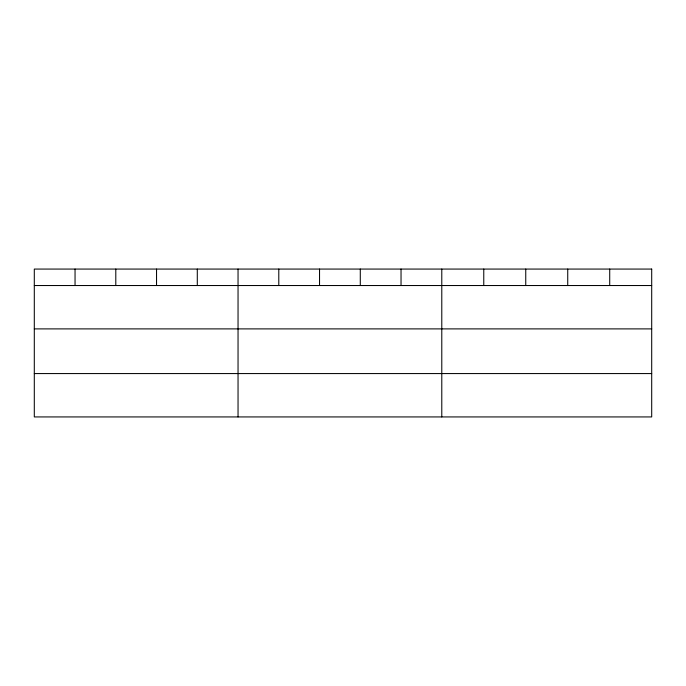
<?xml version="1.0" encoding="UTF-8"?>
<svg xmlns="http://www.w3.org/2000/svg" width="686" height="686" viewBox="0 0 686 686"><rect width="100%" height="100%" fill="white"/><g stroke="black" fill="none" stroke-linecap="round" stroke-linejoin="round"><path stroke-width="1.03" d="M34.3 285.53L651.7 285.53M34.3 328.894L651.7 328.894M34.3 373.57L651.7 373.57M609.717 269.066L609.717 285.53M567.734 269.066L567.734 285.53M525.75 269.066L525.75 285.53M483.767 269.066L483.767 285.53M441.784 269.066L441.784 416.934M401.036 269.066L401.036 285.53M360.287 269.066L360.287 285.53M319.539 269.066L319.539 285.53M278.79 269.066L278.79 285.53M238.042 269.066L238.042 416.934M197.294 269.066L197.294 285.53M156.545 269.066L156.545 285.53M115.797 269.066L115.797 285.53M75.048 269.066L75.048 285.53M651.7 269.066L34.3 269.066L34.3 416.934L651.7 416.934L651.7 269.066"/></g></svg>
